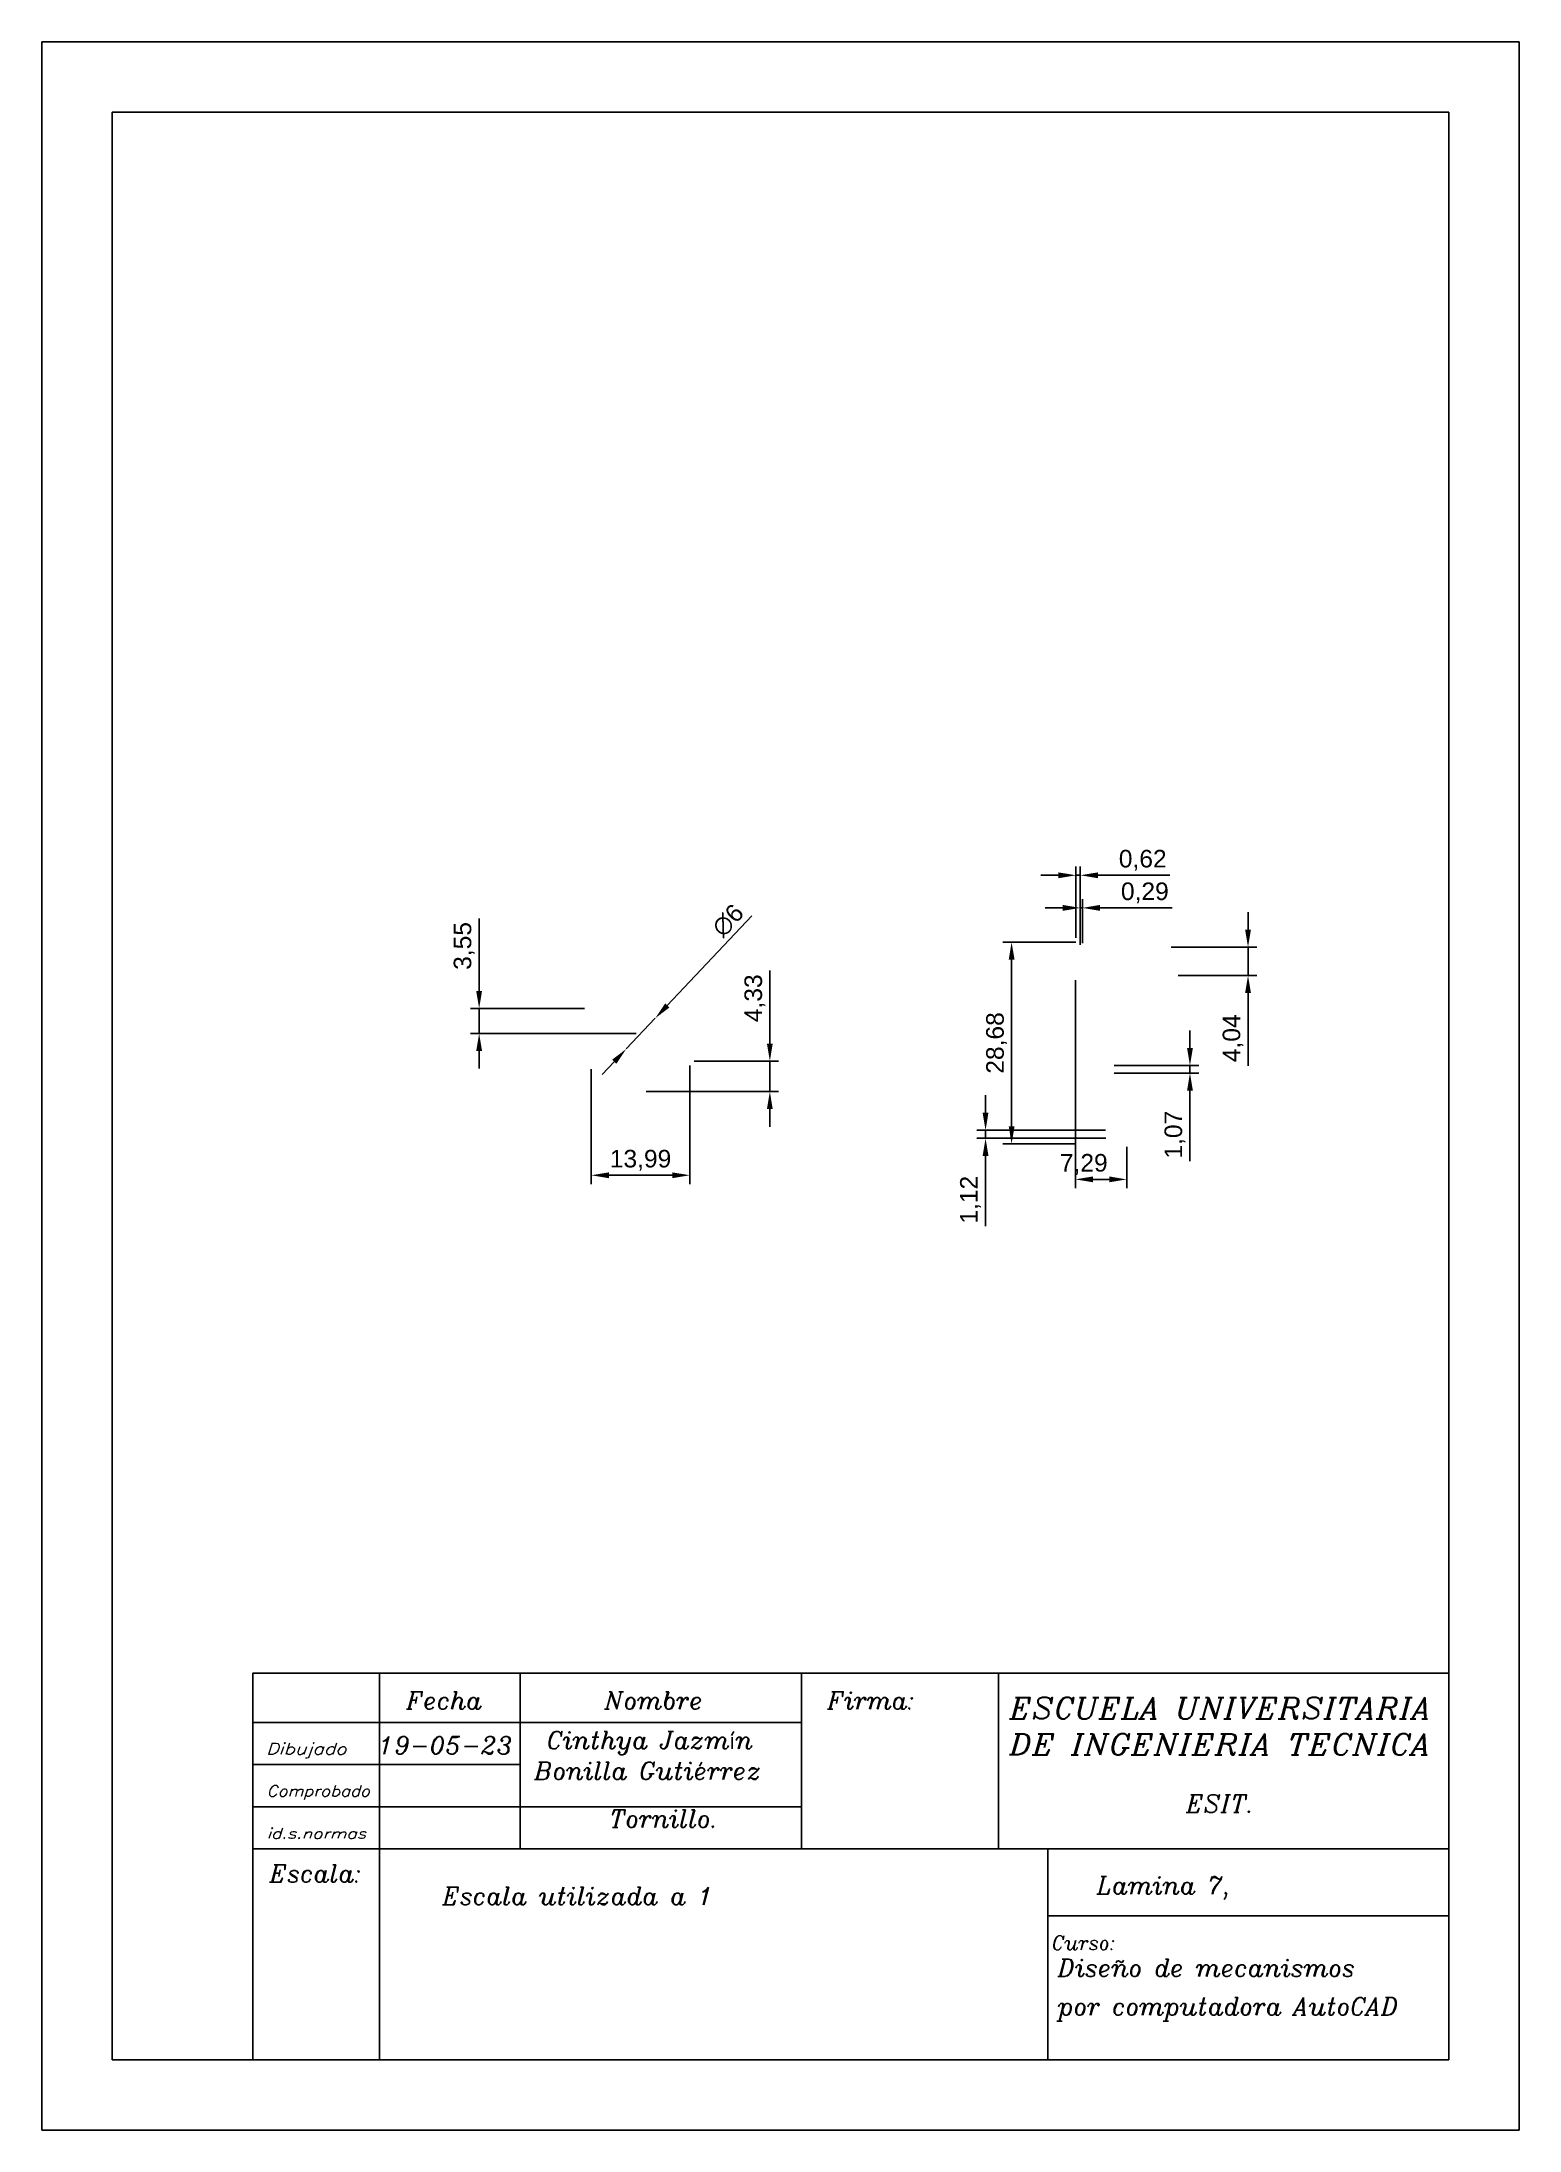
# Model space of a CAD drawing. Header units: inches. Extents: x 0 to 210, y -1 to 296.
import ezdxf
from ezdxf.enums import TextEntityAlignment as Align

# ---------------------------------------------------------------- set-up
doc = ezdxf.new("R2010")
doc.units = ezdxf.units.IN
doc.header["$MEASUREMENT"] = 0
doc.layers.get('0').update_dxf_attribs({"true_color": 0xc2ced6})
doc.styles.add('ITALIC', font='italic', dxfattribs={"height": 2})
doc.styles.add('ITALICC', font='italicc', dxfattribs={"height": 3})
doc.styles.get("Standard").update_dxf_attribs({"font": 'Arial.ttf'})
doc.dimstyles.new('ISO-25', dxfattribs={"dimtxt": 2.5, "dimasz": 2.5, "dimexe": 1.25, "dimexo": 0.625, "dimtad": 1, "dimtxsty": 'Standard', "dimcen": 2.5, "dimadec": 0, "dimazin": 0, "dimtfac": 1, "dimtmove": 0, "dimatfit": 3, "dimfxl": 1, "dimarcsym": 0})

# ---------------------------------------------------------------- blocks, each defined once
blk = doc.blocks.new('*D22')
at = {"color": 0, "lineweight": -2, "transparency": 16777216}
for p, q in [((103.46, 153.91), (103.46, 164.28)), ((92.7, 151.41), (104.71, 151.41)), ((103.46, 147.08), (103.46, 151.41)), ((85.88, 147.08), (104.71, 147.08)), ((103.46, 144.58), (103.46, 142.08))]:
    blk.add_line(p, q, dxfattribs=at)
at = {"color": 0, "transparency": 16777216}
for points in [[(103.04, 153.91), (103.87, 153.91), (103.46, 151.41)], [(103.04, 144.58), (103.87, 144.58), (103.46, 147.08)]]:
    blk.add_solid(points, dxfattribs=at)
at = {"layer": 'Defpoints', "color": 0, "transparency": 16777216}
for p in [(92.08, 151.41, 2.41), (103.46, 151.41), (85.25, 147.08, 2.33)]:
    blk.add_point(p, dxfattribs=at)
at = {"color": 0, "transparency": 16777216, "insert": (101.33, 160.35), "char_height": 2.5, "attachment_point": 5, "rotation": 90}
blk.add_mtext('4,33', dxfattribs=at)
blk = doc.blocks.new('*D23')
at = {"color": 0, "lineweight": -2, "transparency": 16777216}
for p, q in [((100.89, 172.08), (88.88, 159.33)), ((83.05, 153.14), (87.17, 157.51)), ((81.34, 151.32), (79.63, 149.5))]:
    blk.add_line(p, q, dxfattribs=at)
at = {"color": 0, "transparency": 16777216}
for points in [[(88.58, 159.61), (89.19, 159.04), (87.17, 157.51)], [(81.04, 151.61), (81.64, 151.04), (83.05, 153.14)]]:
    blk.add_solid(points, dxfattribs=at)
at = {"layer": 'Defpoints', "color": 0, "transparency": 16777216}
for p in [(87.17, 157.51, 1.04), (83.05, 153.14, 0.96)]:
    blk.add_point(p, dxfattribs=at)
at = {"color": 0, "transparency": 16777216, "insert": (97.51, 171.41), "char_height": 2.5, "attachment_point": 5, "rotation": 46.7069}
blk.add_mtext('∅6', dxfattribs=at)
blk = doc.blocks.new('*D15')
at = {"color": 0, "lineweight": -2, "transparency": 16777216}
for p, q in [((62.14, 161.4), (62.14, 171.67)), ((77.13, 158.9), (60.89, 158.9)), ((62.14, 155.35), (62.14, 158.9)), ((84.48, 155.35), (60.89, 155.35)), ((62.14, 152.85), (62.14, 150.35))]:
    blk.add_line(p, q, dxfattribs=at)
at = {"color": 0, "transparency": 16777216}
for points in [[(61.72, 161.4), (62.55, 161.4), (62.14, 158.9)], [(61.72, 152.85), (62.55, 152.85), (62.14, 155.35)]]:
    blk.add_solid(points, dxfattribs=at)
at = {"layer": 'Defpoints', "color": 0, "transparency": 16777216}
for p in [(62.14, 158.9), (77.75, 158.9, 2.58), (85.11, 155.35, -0.5)]:
    blk.add_point(p, dxfattribs=at)
at = {"color": 0, "transparency": 16777216, "insert": (60, 167.79), "char_height": 2.5, "attachment_point": 5, "rotation": 90}
blk.add_mtext('3,55', dxfattribs=at)
blk = doc.blocks.new('*D24')
at = {"color": 0, "lineweight": -2, "transparency": 16777216}
for p, q in [((78.08, 150.26), (78.08, 133.93)), ((92.08, 150.79), (92.08, 133.93)), ((80.58, 135.18), (89.58, 135.18))]:
    blk.add_line(p, q, dxfattribs=at)
at = {"color": 0, "transparency": 16777216}
for points in [[(80.58, 135.59), (80.58, 134.76), (78.08, 135.18)], [(89.58, 135.59), (89.58, 134.76), (92.08, 135.18)]]:
    blk.add_solid(points, dxfattribs=at)
at = {"layer": 'Defpoints', "color": 0, "transparency": 16777216}
for p in [(78.08, 150.89, -0.58), (92.08, 151.41, 2.41), (92.08, 135.18)]:
    blk.add_point(p, dxfattribs=at)
at = {"color": 0, "transparency": 16777216, "insert": (85.08, 137.31), "char_height": 2.5, "attachment_point": 5}
blk.add_mtext('13,99', dxfattribs=at)
blk = doc.blocks.new('*D16')
at = {"color": 0, "lineweight": -2, "transparency": 16777216}
for p, q in [((146.97, 168.33), (136.57, 168.33)), ((137.82, 165.83), (137.82, 142.14)), ((146.97, 139.64), (136.57, 139.64))]:
    blk.add_line(p, q, dxfattribs=at)
at = {"color": 0, "transparency": 16777216}
for points in [[(137.41, 165.83), (138.24, 165.83), (137.82, 168.33)], [(137.41, 142.14), (138.24, 142.14), (137.82, 139.64)]]:
    blk.add_solid(points, dxfattribs=at)
at = {"layer": 'Defpoints', "color": 0, "transparency": 16777216}
for p in [(147.59, 168.33, -13.18), (137.82, 139.64), (147.59, 139.64, -13.18)]:
    blk.add_point(p, dxfattribs=at)
at = {"color": 0, "transparency": 16777216, "insert": (135.69, 153.99), "char_height": 2.5, "attachment_point": 5, "rotation": 90}
blk.add_mtext('28,68', dxfattribs=at)
blk = doc.blocks.new('*D25')
at = {"color": 0, "lineweight": -2, "transparency": 16777216}
for p, q in [((146.9, 162.91), (146.9, 133.34)), ((154.19, 139.2), (154.19, 133.34)), ((149.4, 134.59), (151.69, 134.59))]:
    blk.add_line(p, q, dxfattribs=at)
at = {"color": 0, "transparency": 16777216}
for points in [[(149.4, 135.01), (149.4, 134.18), (146.9, 134.59)], [(151.69, 135.01), (151.69, 134.18), (154.19, 134.59)]]:
    blk.add_solid(points, dxfattribs=at)
at = {"layer": 'Defpoints', "color": 0, "transparency": 16777216}
for p in [(146.9, 163.53, -6.11), (154.19, 139.82, -10.69), (154.19, 134.59)]:
    blk.add_point(p, dxfattribs=at)
at = {"color": 0, "transparency": 16777216, "insert": (148.08, 136.72), "char_height": 2.5, "attachment_point": 5}
blk.add_mtext('7,29', dxfattribs=at)
blk = doc.blocks.new('*D17')
at = {"color": 0, "lineweight": -2, "transparency": 16777216}
for p, q in [((171.43, 170.11), (171.43, 172.61)), ((160.5, 167.61), (172.68, 167.61)), ((171.43, 167.61), (171.43, 163.58)), ((161.51, 163.58), (172.68, 163.58)), ((171.43, 161.08), (171.43, 150.75))]:
    blk.add_line(p, q, dxfattribs=at)
at = {"color": 0, "transparency": 16777216}
for points in [[(171.01, 170.11), (171.84, 170.11), (171.43, 167.61)], [(171.01, 161.08), (171.84, 161.08), (171.43, 163.58)]]:
    blk.add_solid(points, dxfattribs=at)
at = {"layer": 'Defpoints', "color": 0, "transparency": 16777216}
for p in [(159.87, 167.61, -6.79), (160.89, 163.58, -6.69), (171.43, 163.58)]:
    blk.add_point(p, dxfattribs=at)
at = {"color": 0, "transparency": 16777216, "insert": (169.3, 154.66), "char_height": 2.5, "attachment_point": 5, "rotation": 90}
blk.add_mtext('4,04', dxfattribs=at)
blk = doc.blocks.new('*D18')
at = {"color": 0, "lineweight": -2, "transparency": 16777216}
for p, q in [((163.17, 153.28), (163.17, 155.78)), ((152.39, 150.78), (164.42, 150.78)), ((152.42, 149.71), (164.42, 149.71)), ((163.17, 150.78), (163.17, 149.71)), ((163.17, 147.21), (163.17, 137.18))]:
    blk.add_line(p, q, dxfattribs=at)
at = {"color": 0, "transparency": 16777216}
for points in [[(162.76, 153.28), (163.59, 153.28), (163.17, 150.78)], [(162.76, 147.21), (163.59, 147.21), (163.17, 149.71)]]:
    blk.add_solid(points, dxfattribs=at)
at = {"layer": 'Defpoints', "color": 0, "transparency": 16777216}
for p in [(151.77, 150.78, -10.98), (151.8, 149.71, -10.52), (163.17, 149.71)]:
    blk.add_point(p, dxfattribs=at)
at = {"color": 0, "transparency": 16777216, "insert": (161.04, 140.95), "char_height": 2.5, "attachment_point": 5, "rotation": 90}
blk.add_mtext('1,07', dxfattribs=at)
blk = doc.blocks.new('*D19')
at = {"color": 0, "lineweight": -2, "transparency": 16777216}
for p, q in [((134.12, 144.07), (134.12, 146.57)), ((151.18, 141.57), (132.87, 141.57)), ((151.23, 140.44), (132.87, 140.44)), ((134.12, 141.57), (134.12, 140.44)), ((134.12, 137.94), (134.12, 127.95))]:
    blk.add_line(p, q, dxfattribs=at)
at = {"color": 0, "transparency": 16777216}
for points in [[(133.7, 144.07), (134.53, 144.07), (134.12, 141.57)], [(133.7, 137.94), (134.53, 137.94), (134.12, 140.44)]]:
    blk.add_solid(points, dxfattribs=at)
at = {"layer": 'Defpoints', "color": 0, "transparency": 16777216}
for p in [(134.12, 140.44), (151.8, 141.57, -11.87), (151.85, 140.44, -11.86)]:
    blk.add_point(p, dxfattribs=at)
at = {"color": 0, "transparency": 16777216, "insert": (131.98, 131.7), "char_height": 2.5, "attachment_point": 5, "rotation": 90}
blk.add_mtext('1,12', dxfattribs=at)
blk = doc.blocks.new('*D20')
at = {"color": 0, "lineweight": -2, "transparency": 16777216}
for p, q in [((145.09, 173.2), (142.59, 173.2)), ((147.59, 168.95), (147.59, 174.45)), ((147.59, 173.2), (147.88, 173.2)), ((147.88, 168.2), (147.88, 174.45)), ((150.38, 173.2), (160.65, 173.2))]:
    blk.add_line(p, q, dxfattribs=at)
at = {"color": 0, "transparency": 16777216}
for points in [[(145.09, 173.62), (145.09, 172.78), (147.59, 173.2)], [(150.38, 173.62), (150.38, 172.78), (147.88, 173.2)]]:
    blk.add_solid(points, dxfattribs=at)
at = {"layer": 'Defpoints', "color": 0, "transparency": 16777216}
for p in [(147.88, 173.2), (147.59, 168.33, -13.18), (147.88, 167.58, -6.29)]:
    blk.add_point(p, dxfattribs=at)
at = {"color": 0, "transparency": 16777216, "insert": (156.76, 175.33), "char_height": 2.5, "attachment_point": 5}
blk.add_mtext('0,29', dxfattribs=at)
blk = doc.blocks.new('*D21')
at = {"color": 0, "lineweight": -2, "transparency": 16777216}
for p, q in [((146.97, 168.95), (146.97, 179.09)), ((147.59, 167.96), (147.59, 179.09)), ((144.47, 177.84), (141.97, 177.84)), ((146.97, 177.84), (147.59, 177.84)), ((150.09, 177.84), (160.32, 177.84))]:
    blk.add_line(p, q, dxfattribs=at)
at = {"color": 0, "transparency": 16777216}
for points in [[(144.47, 178.25), (144.47, 177.42), (146.97, 177.84)], [(150.09, 178.25), (150.09, 177.42), (147.59, 177.84)]]:
    blk.add_solid(points, dxfattribs=at)
at = {"layer": 'Defpoints', "color": 0, "transparency": 16777216}
for p in [(147.59, 177.84), (146.97, 168.33), (147.59, 167.33, -13.28)]:
    blk.add_point(p, dxfattribs=at)
at = {"color": 0, "transparency": 16777216, "insert": (156.46, 179.97), "char_height": 2.5, "attachment_point": 5}
blk.add_mtext('0,62', dxfattribs=at)

msp = doc.modelspace()

# ---------------------------------------------------------------- linework, layer by layer
for p, q in [((-0.028, 296.372), (209.972, 296.372)), ((-0.028, -0.628), (-0.028, 296.372)), ((209.972, -0.628), (209.972, 296.372)), ((9.972, 286.372), (199.972, 286.372)), ((9.972, 9.372), (9.972, 286.372)), ((199.972, 9.372), (199.972, 286.372)), ((9.972, 9.372), (199.972, 9.372)), ((-0.028, -0.628), (209.972, -0.628))]:
    msp.add_line(p, q)
at = {"color": 1}
for points in [[(29.972, 9.372), (29.972, 64.372), (199.972, 64.372)], [(47.972, 9.372), (47.972, 64.372)], [(67.972, 39.372), (67.972, 64.372)], [(107.972, 39.372), (107.972, 64.372)], [(135.972, 39.372), (135.972, 64.372)], [(29.972, 39.372), (199.972, 39.372)], [(142.972, 9.372), (142.972, 39.372)], [(142.972, 29.856), (199.972, 29.856)]]:
    msp.add_lwpolyline(points, dxfattribs=at)
for points in [[(29.972, 57.372), (107.972, 57.372)], [(29.972, 51.372), (67.972, 51.372)], [(29.972, 45.372), (107.972, 45.372)]]:
    msp.add_lwpolyline(points)

# ---------------------------------------------------------------- texts
at = {"style": 'ITALIC'}
for s, height, p in [('Fecha', 2.5, (51.798, 59.228)), ('Nombre', 2.5, (79.972, 59.228)), ('Firma:', 2.5, (111.638, 59.228)), ('19-05-23', 2.5, (47.819, 52.863)), ('Cinthya Jazmín', 2.5, (71.757, 53.597)), ('Bonilla Gutiérrez', 2.5, (69.988, 49.228)), ('Tornillo.', 2.5, (80.666, 42.422)), ('ESIT.', 2.5, (162.637, 44.574)), ('Escala:', 2.5, (32.361, 34.63)), ('Escala utilizada a 1', 2.5, (56.916, 31.434)), ('Lamina 7,', 2.5, (149.929, 32.948)), ('Curso:', 2, (143.525, 25.008)), ('Diseño de mecanismos', 2.5, (144.369, 21.214)), ('por computadora AutoCAD', 2.5, (144.369, 15.734))]:
    msp.add_text(s, height=height, dxfattribs=at).set_placement(p)
at = {"style": 'ITALICC'}
for s, width, p, p2 in [('ESCUELA UNIVERSITARIA', 0.962783, (137.535, 57.9), (197.503, 57.9)), ('DE INGENIERIA TECNICA', 0.978493, (137.499, 52.74), (197.467, 52.74))]:
    msp.add_text(s, height=3, dxfattribs=dict(at, width=width)).set_placement(p, p2, align=Align.FIT)
at = {"style": 'ITALIC'}
for s, height, p, p2 in [('Dibujado', 1.6147, (31.833, 52.813), (43.29, 52.813)), ('Comprobado', 1.5432, (31.919, 46.85), (46.617, 46.85)), ('id.s.normas', 1.46982, (31.919, 40.846), (46.058, 40.846))]:
    msp.add_text(s, height=height, dxfattribs=at).set_placement(p, p2, align=Align.ALIGNED)

# ---------------------------------------------------------------- dimensions: what is measured, and where the dimension line sits
for base, p1, p2, picture, middle in [((147.591, 177.835), (146.967, 168.326), (147.591, 167.332, -13.284), '*D21', (156.456, 179.966)), ((147.881, 173.201), (147.592, 168.326, -13.176), (147.881, 167.576, -6.294), '*D20', (156.763, 175.332)), ((92.075, 135.175), (78.084, 150.889, -0.581), (92.075, 151.414, 2.411), '*D24', (85.08, 137.306))]:
    dim = msp.add_linear_dim(base=base, p1=p1, p2=p2, dimstyle='ISO-25')
    dim.commit()
    dim.dimension.update_dxf_attribs({"geometry": picture, "text_midpoint": middle})
dim = msp.add_diameter_dim_2p(p1=(83.054, 153.142, 0.957), p2=(87.168, 157.509, 1.038), dimstyle='ISO-25')
dim.commit()
dim.dimension.update_dxf_attribs({"geometry": '*D23', "text_midpoint": (98.969, 170.034), "dimtype": 163})
for base, p1, p2, picture, middle in [((171.427, 163.579), (159.87, 167.615, -6.793), (160.888, 163.579, -6.694), '*D17', (169.296, 154.663)), ((62.136, 158.904), (85.109, 155.355, -0.502), (77.751, 158.904, 2.578), '*D15', (60.005, 167.786)), ((137.823, 139.645), (147.592, 168.326, -13.176), (147.592, 139.645, -13.176), '*D16', (135.693, 153.985)), ((103.458, 151.414), (85.25, 147.085, 2.335), (92.075, 151.414, 2.411), '*D22', (101.327, 160.347)), ((163.172, 149.709), (151.766, 150.778, -10.978), (151.796, 149.709, -10.523), '*D18', (161.042, 140.946)), ((134.115, 140.443), (151.801, 141.566, -11.866), (151.852, 140.443, -11.857), '*D19', (131.984, 131.698))]:
    dim = msp.add_linear_dim(base=base, p1=p1, p2=p2, angle=90, dimstyle='ISO-25')
    dim.commit()
    dim.dimension.update_dxf_attribs({"geometry": picture, "text_midpoint": middle})
dim = msp.add_linear_dim(base=(154.195, 134.5927), p1=(146.9005, 163.5343, -6.1121), p2=(154.195, 139.824, -10.6892), dimstyle='ISO-25')
dim.commit()
dim.dimension.update_dxf_attribs({"geometry": '*D25', "text_midpoint": (148.0794, 134.5927), "dimtype": 160})

doc.saveas('drawing.dxf')
